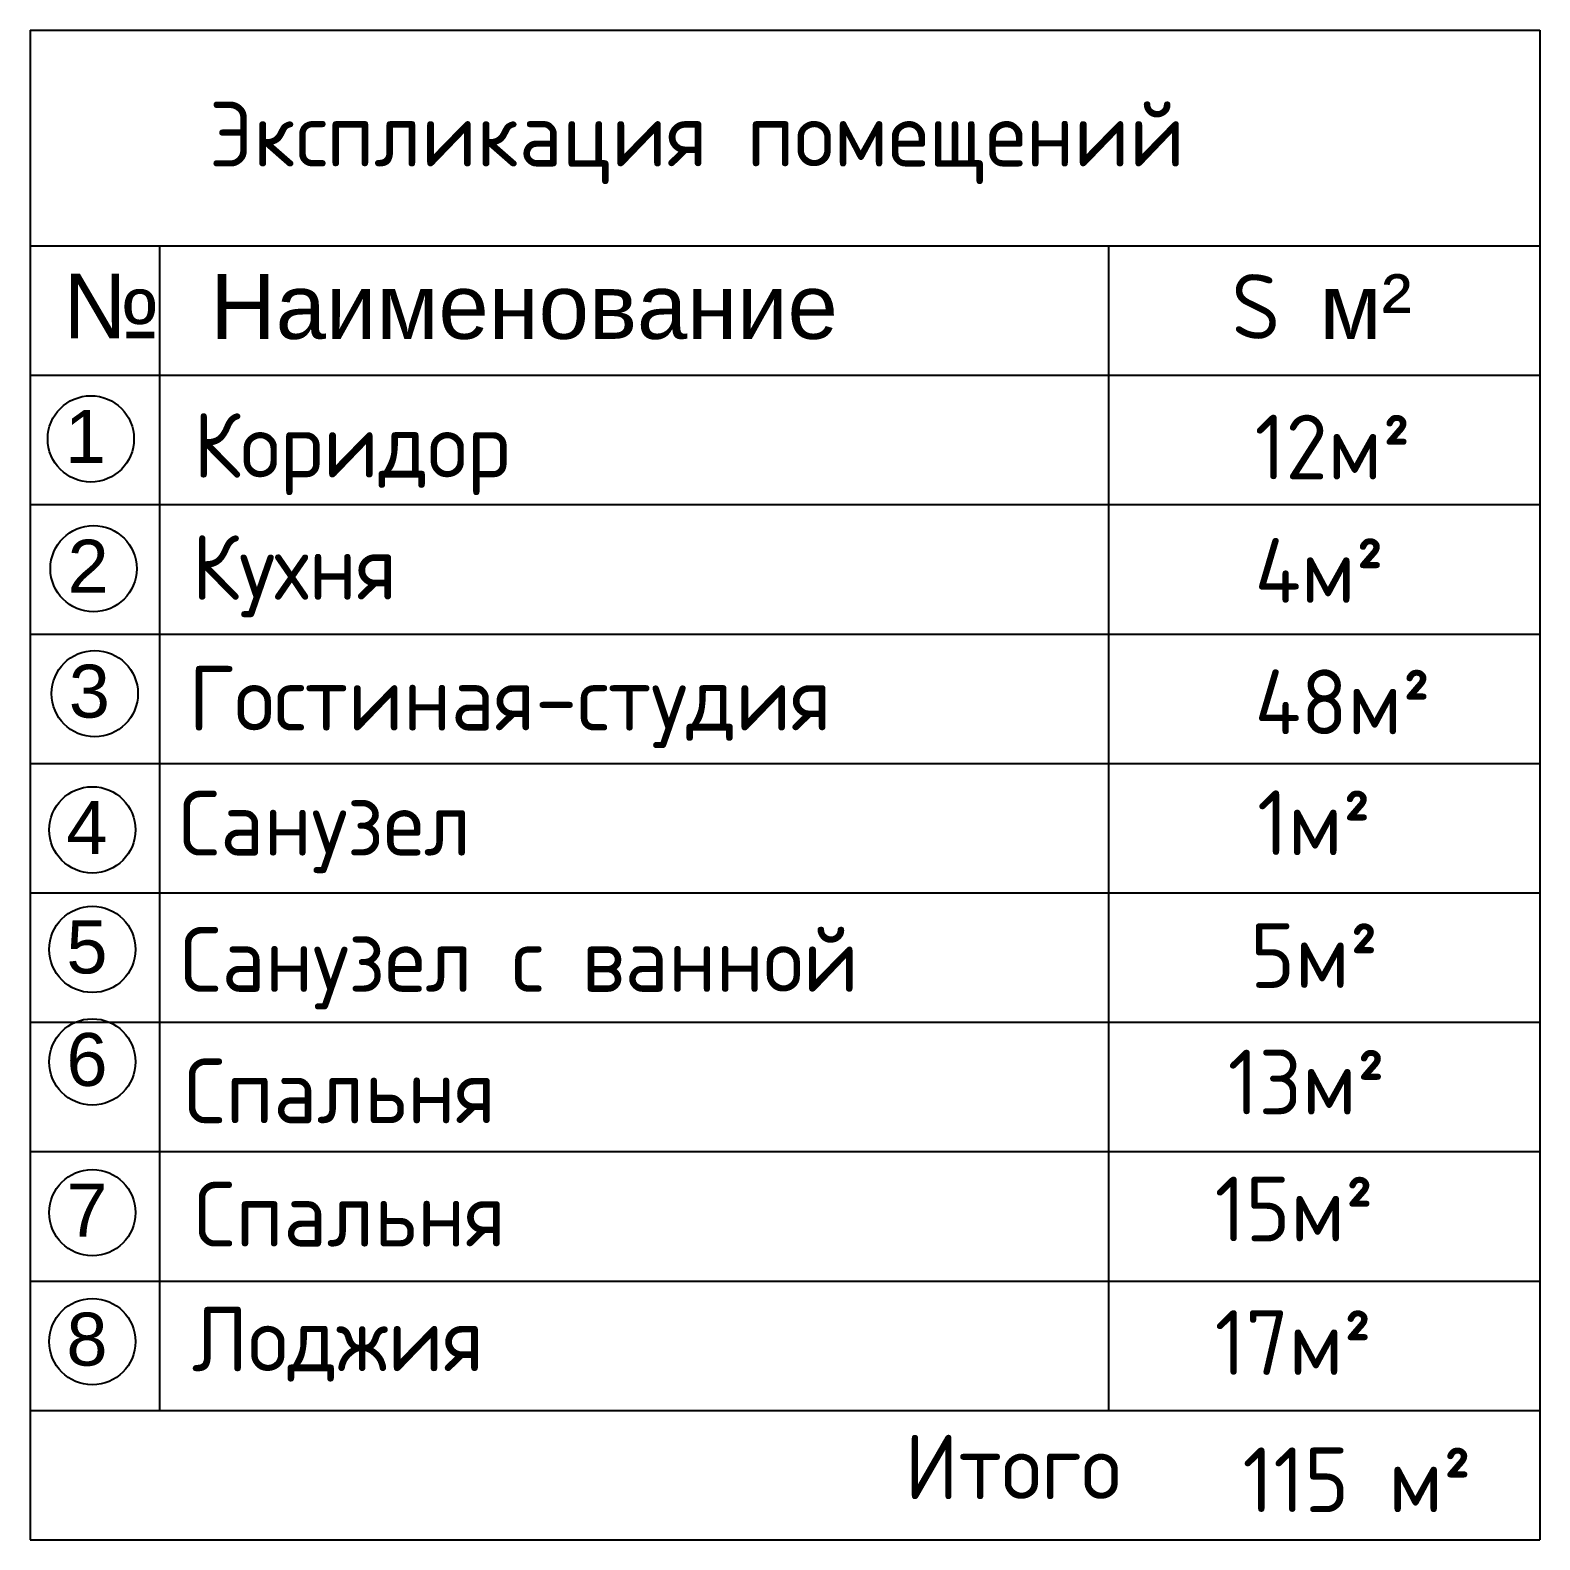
# Model space of a CAD drawing. Header units: millimetres. Extents: x -79936 to 190348, y -17907 to 78730.
# Drawn here: x 127759 to 134759, y 65927 to 72927 of the extents above; entities that cross this region are included whole.
import ezdxf

# ---------------------------------------------------------------- set-up
doc = ezdxf.new("R2010")
doc.units = ezdxf.units.MM
doc.layers.add('Plan 1', color=7, linetype='Continuous')
doc.layers.add('Plan 2', color=7, linetype='Continuous')
doc.styles.add('gost', font='GOST Common.ttf')
doc.styles.get("Standard").update_dxf_attribs({"font": 'arial.ttf'})

msp = doc.modelspace()

# ---------------------------------------------------------------- linework, layer by layer
at = {"layer": 'Plan 2'}
for p, q in [((127758.643, 72927.186), (134758.643, 72927.186)), ((127758.643, 72927.186), (127758.643, 65927.186)), ((134758.643, 72927.186), (134758.643, 65927.186)), ((127758.643, 71927.186), (134758.643, 71927.186)), ((128358.643, 71927.186), (128358.643, 66527.186)), ((132758.643, 71927.186), (132758.643, 66527.186)), ((127758.643, 71327.186), (134758.643, 71327.186)), ((127758.643, 70727.186), (134758.643, 70727.186)), ((127758.643, 70127.186), (134758.643, 70127.186)), ((127758.643, 69527.186), (134758.643, 69527.186)), ((127758.643, 68927.186), (134758.643, 68927.186)), ((127758.643, 68327.186), (134758.643, 68327.186)), ((127758.643, 67727.186), (134758.643, 67727.186)), ((127758.643, 67127.186), (134758.643, 67127.186)), ((127758.643, 66527.186), (134758.643, 66527.186)), ((127758.643, 65927.186), (134758.643, 65927.186)), ((127758.643, 65927.186), (134758.643, 65927.186))]:
    msp.add_line(p, q, dxfattribs=at)
for centre in [(128039.935, 71032.08), (128052.412, 70430.28), (128058.033, 69850.953), (128046.905, 69219.082), (128046.905, 68664.803), (128046.905, 68143.129), (128046.905, 67444.122), (128046.905, 66846.234)]:
    msp.add_circle(centre, 200, dxfattribs=at)

# ---------------------------------------------------------------- texts
at = {"color": 18, "true_color": 0x000000, "char_height": 300, "attachment_point": 1, "style": 'gost'}
for s, heights, insert in [('Коридор ', [0], (128514.873, 71152.655)), (' 12м²', [0], (133254.107, 71144.223)), ('Кухня ', [727.184], (128508.064, 70586.554)), (' 4м²', [0], (133254.107, 70572.042)), ('\\pt3900;Гостиная-студия ', [727.184], (128493.083, 69979.64)), (' 48м²', [0], (133254.107, 69962.508)), ('Санузел ', [0], (128448.552, 69399.95)), ('Санузел с ванной ', [0], (128454.888, 68768.099)), ('\\pt2400;Спальня ', [0], (128473.406, 68158.527)), ('Спальня ', [0], (128519.474, 67586.907)), ('Лоджия  ', [0], (128508.418, 67008.485))]:
    msp.add_mtext_dynamic_manual_height_columns(s, width=7892.75628, gutter_width=0.28, heights=heights, dxfattribs=dict(at, insert=insert))
at = {"char_height": 300, "attachment_point": 1, "style": 'gost'}
for s, insert, width in [('1м²', (133447.822, 69402.15), 638.59482), ('5м²', (133415.573, 68786.438), 668.24693), ('13м²', (133311.698, 68199.636), 883.3322), ('15м²', (133251.105, 67611.197), 883.3322), ('17м²', (133251.105, 66991.895), 883.3322)]:
    msp.add_mtext(s, dxfattribs=dict(at, insert=insert, width=width))
at = {"layer": 'Plan 1', "insert": (131813.395, 66415.735), "char_height": 300, "attachment_point": 1, "style": 'gost'}
msp.add_mtext_dynamic_manual_height_columns('Итого', width=5851.90959, gutter_width=1, heights=[0], dxfattribs=at)
at = {"layer": 'Plan 2', "char_height": 300, "attachment_point": 1, "style": 'gost'}
for s, width, insert in [('Экспликация помещений', 5851.90959, (128587.936, 72595.123)), ('115{\\fGOST Common|b0|i0|c238|p34; }м²', 1318.84125, (133379.883, 66355.507))]:
    msp.add_mtext_dynamic_manual_height_columns(s, width=width, gutter_width=1, heights=[0], dxfattribs=dict(at, insert=insert))
at = {"layer": 'Plan 2', "attachment_point": 1}
for s, width, gutter_width, insert, char_height in [('№', 5851.90959, 1, (127909.619, 71797.889), 300), ('Наименование', 5851.90959, 1, (128594.195, 71795.977), 300), ('{\\fGOST Common|b0|i0|c238|p34;S }м²', 843.31157, 1, (133328.823, 71795.977), 300), ('1', 245.41227, 0.818, (127919.586, 71166.181), 245.412), ('2', 245.41227, 0.818, (127932.063, 70564.382), 245.412), ('3', 245.41227, 0.818, (127937.684, 69985.054), 245.412), ('4', 245.41227, 0.818, (127926.556, 69353.184), 245.412), ('5', 245.41227, 0.818, (127926.556, 68798.905), 245.412), ('6', 245.41227, 0.818, (127926.556, 68277.231), 245.412), ('7', 245.41227, 0.818, (127926.556, 67578.224), 245.412), ('8', 245.41227, 0.818, (127926.556, 66980.336), 245.412)]:
    msp.add_mtext_dynamic_manual_height_columns(s, width=width, gutter_width=gutter_width, heights=[0], dxfattribs=dict(at, insert=insert, char_height=char_height))

doc.saveas('drawing.dxf')
